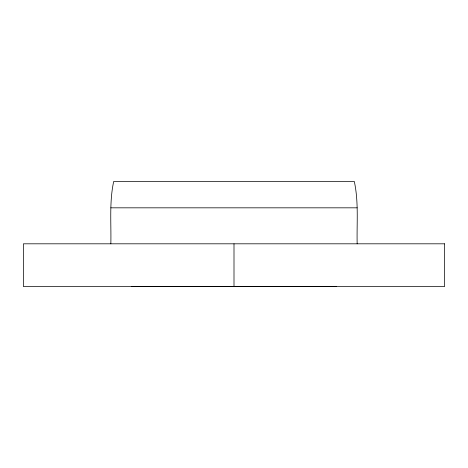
<?xml version="1.0" encoding="UTF-8"?>
<svg xmlns="http://www.w3.org/2000/svg" width="468" height="468" viewBox="0 0 468 468"><rect width="100%" height="100%" fill="white"/><g stroke="black" fill="none" stroke-linecap="round" stroke-linejoin="round"><path stroke-width="0.7" d="M110.84 243.81C111.314 223.031 109.237 201.924 113.701 181.438L354.299 181.438C358.763 201.924 356.686 223.031 357.16 243.81M110.84 207.827L357.16 207.827M131.789 286.434L336.211 286.434M234 243.81L234 286.562M444.6 243.81L23.4 243.81L23.4 286.562L444.6 286.562L444.6 243.81"/></g></svg>
